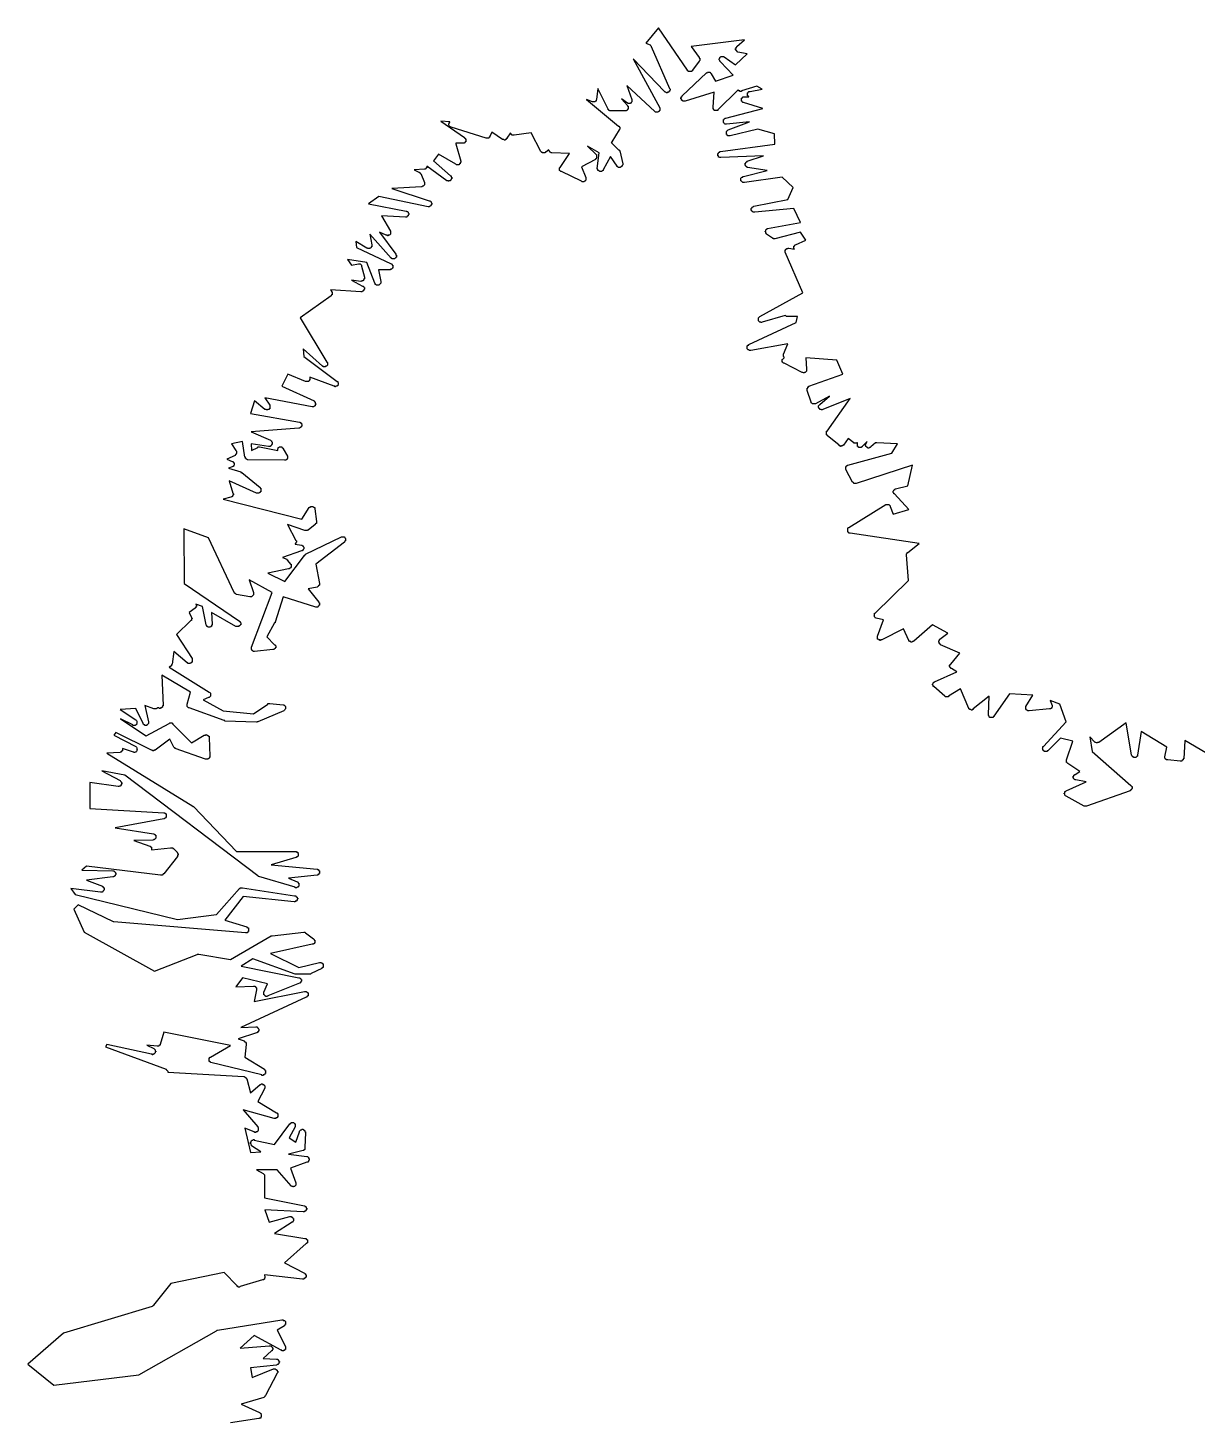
# Model space of a CAD drawing. Header units: metres. Extents: x 12 to 388, y 12 to 220.
# Drawn here: x 143.02 to 162.3, y 35.01 to 57.96 of the extents above; entities that cross this region are included whole.
import ezdxf

# ---------------------------------------------------------------- set-up
doc = ezdxf.new("R2010")
doc.units = ezdxf.units.M

msp = doc.modelspace()

# ---------------------------------------------------------------- linework, layer by layer
msp.add_lwpolyline([(162.54, 45.95), (162.1, 46.21), (162.08, 45.91), (162.07, 45.91), (162.07, 45.9), (162.07, 45.89), (162.06, 45.89), (162.06, 45.88), (162.05, 45.88), (162.05, 45.87), (162.04, 45.87), (162.03, 45.87), (162.02, 45.87), (161.82, 45.89), (161.81, 45.89), (161.8, 45.89), (161.79, 45.89), (161.79, 45.9), (161.78, 45.9), (161.78, 45.91), (161.77, 45.92), (161.77, 45.93), (161.77, 45.94), (161.8, 46.1), (161.38, 46.36), (161.32, 45.97), (161.32, 45.96), (161.32, 45.95), (161.31, 45.95), (161.31, 45.94), (161.3, 45.94), (161.29, 45.93), (161.28, 45.93), (161.27, 45.93), (161.26, 45.93), (161.25, 45.93), (161.25, 45.94), (161.24, 45.94), (161.23, 45.95), (161.23, 45.96), (161.22, 45.97), (161.13, 46.5), (160.68, 46.18), (160.67, 46.18), (160.66, 46.18), (160.66, 46.17), (160.65, 46.17), (160.64, 46.17), (160.63, 46.18), (160.62, 46.18), (160.61, 46.19), (160.53, 46.27), (160.57, 46.03), (161.21, 45.47), (161.22, 45.46), (161.22, 45.45), (161.23, 45.45), (161.23, 45.44), (161.23, 45.43), (161.23, 45.42), (161.22, 45.41), (161.22, 45.4), (161.21, 45.39), (161.2, 45.39), (161.2, 45.38), (160.48, 45.13), (160.47, 45.13), (160.46, 45.13), (160.45, 45.13), (160.44, 45.13), (160.14, 45.29), (160.13, 45.3), (160.12, 45.31), (160.12, 45.32), (160.12, 45.33), (160.11, 45.33), (160.11, 45.34), (160.12, 45.34), (160.12, 45.35), (160.12, 45.36), (160.12, 45.37), (160.13, 45.37), (160.14, 45.38), (160.47, 45.53), (160.3, 45.56), (160.29, 45.56), (160.28, 45.57), (160.27, 45.58), (160.27, 45.59), (160.26, 45.59), (160.26, 45.6), (160.26, 45.61), (160.26, 45.62), (160.27, 45.62), (160.27, 45.63), (160.27, 45.64), (160.28, 45.64), (160.28, 45.65), (160.29, 45.65), (160.37, 45.7), (160.17, 45.83), (160.16, 45.84), (160.16, 45.85), (160.15, 45.85), (160.15, 45.86), (160.15, 45.87), (160.15, 45.88), (160.15, 45.89), (160.25, 46.2), (160.05, 46.25), (159.84, 46.04), (159.83, 46.04), (159.83, 46.03), (159.82, 46.03), (159.81, 46.03), (159.8, 46.03), (159.79, 46.03), (159.78, 46.03), (159.78, 46.04), (159.77, 46.04), (159.77, 46.05), (159.76, 46.05), (159.76, 46.06), (159.76, 46.07), (159.75, 46.08), (159.76, 46.09), (159.76, 46.1), (159.76, 46.11), (159.77, 46.11), (160.14, 46.52), (160.04, 46.81), (159.88, 46.87), (159.91, 46.79), (159.91, 46.78), (159.91, 46.77), (159.91, 46.76), (159.9, 46.75), (159.9, 46.74), (159.89, 46.74), (159.89, 46.73), (159.88, 46.73), (159.87, 46.73), (159.53, 46.7), (159.52, 46.7), (159.51, 46.7), (159.5, 46.71), (159.49, 46.71), (159.49, 46.72), (159.48, 46.72), (159.48, 46.73), (159.48, 46.74), (159.48, 46.75), (159.48, 46.76), (159.48, 46.77), (159.59, 46.96), (159.21, 46.98), (158.95, 46.61), (158.95, 46.6), (158.94, 46.6), (158.94, 46.59), (158.93, 46.59), (158.92, 46.59), (158.91, 46.59), (158.9, 46.59), (158.89, 46.59), (158.88, 46.59), (158.88, 46.6), (158.87, 46.6), (158.87, 46.61), (158.86, 46.62), (158.86, 46.63), (158.86, 46.64), (158.87, 46.94), (158.61, 46.73), (158.61, 46.72), (158.6, 46.72), (158.59, 46.72), (158.59, 46.71), (158.58, 46.71), (158.57, 46.72), (158.56, 46.72), (158.55, 46.72), (158.55, 46.73), (158.54, 46.73), (158.54, 46.74), (158.4, 47.06), (158.2, 46.94), (158.2, 46.93), (158.19, 46.93), (158.18, 46.93), (158.17, 46.93), (158.16, 46.93), (158.15, 46.93), (158.14, 46.94), (157.96, 47.1), (157.95, 47.1), (157.95, 47.11), (157.95, 47.12), (157.94, 47.13), (157.94, 47.14), (157.95, 47.15), (157.95, 47.16), (157.96, 47.17), (157.97, 47.17), (157.97, 47.18), (158.34, 47.34), (158.25, 47.4), (158.24, 47.4), (158.24, 47.41), (158.23, 47.41), (158.23, 47.42), (158.22, 47.43), (158.22, 47.44), (158.22, 47.45), (158.23, 47.45), (158.23, 47.46), (158.23, 47.47), (158.24, 47.47), (158.39, 47.65), (158.07, 47.79), (158.07, 47.8), (158.06, 47.8), (158.06, 47.81), (158.05, 47.81), (158.05, 47.82), (158.05, 47.83), (158.04, 47.83), (158.04, 47.84), (158.04, 47.85), (158.05, 47.85), (158.05, 47.86), (158.05, 47.87), (158.06, 47.87), (158.06, 47.88), (158.19, 47.98), (157.94, 48.12), (157.63, 47.85), (157.62, 47.84), (157.61, 47.84), (157.6, 47.83), (157.59, 47.83), (157.58, 47.83), (157.58, 47.84), (157.57, 47.84), (157.56, 47.84), (157.56, 47.85), (157.55, 47.85), (157.55, 47.86), (157.46, 48.05), (157.1, 47.87), (157.09, 47.87), (157.08, 47.87), (157.08, 47.86), (157.07, 47.86), (157.07, 47.87), (157.06, 47.87), (157.05, 47.87), (157.04, 47.88), (157.03, 47.88), (157.03, 47.89), (157.03, 47.9), (157.03, 47.91), (157.03, 47.92), (157.03, 47.93), (157.13, 48.2), (157.01, 48.23), (157, 48.23), (156.99, 48.24), (156.98, 48.25), (156.98, 48.26), (156.98, 48.27), (156.97, 48.28), (156.98, 48.28), (156.98, 48.29), (156.98, 48.3), (156.98, 48.31), (156.99, 48.31), (157.54, 48.85), (157.51, 49.27), (157.51, 49.28), (157.51, 49.29), (157.52, 49.3), (157.52, 49.31), (157.53, 49.31), (157.72, 49.46), (156.58, 49.63), (156.57, 49.63), (156.56, 49.63), (156.56, 49.64), (156.55, 49.64), (156.55, 49.65), (156.54, 49.65), (156.54, 49.66), (156.54, 49.67), (156.54, 49.68), (156.54, 49.69), (156.54, 49.7), (156.54, 49.71), (156.55, 49.71), (156.55, 49.72), (156.56, 49.72), (157.17, 50.1), (157.18, 50.1), (157.19, 50.1), (157.2, 50.1), (157.21, 50.1), (157.22, 50.1), (157.23, 50.09), (157.24, 50.08), (157.24, 50.07), (157.29, 49.94), (157.55, 50.02), (157.31, 50.28), (157.3, 50.28), (157.3, 50.29), (157.29, 50.3), (157.29, 50.31), (157.29, 50.32), (157.3, 50.33), (157.3, 50.34), (157.31, 50.35), (157.32, 50.35), (157.32, 50.36), (157.33, 50.36), (157.53, 50.41), (157.61, 50.75), (156.68, 50.45), (156.67, 50.45), (156.66, 50.45), (156.65, 50.45), (156.64, 50.45), (156.64, 50.46), (156.63, 50.46), (156.63, 50.47), (156.62, 50.47), (156.51, 50.68), (156.51, 50.69), (156.51, 50.7), (156.51, 50.71), (156.51, 50.72), (156.51, 50.73), (156.52, 50.73), (156.52, 50.74), (156.53, 50.74), (156.53, 50.75), (156.54, 50.75), (157.27, 50.95), (157.36, 51.1), (157.02, 51.12), (157.01, 51.12), (157, 51.12), (156.92, 51.05), (156.91, 51.04), (156.9, 51.04), (156.89, 51.03), (156.88, 51.03), (156.87, 51.03), (156.87, 51.04), (156.86, 51.04), (156.85, 51.05), (156.84, 51.06), (156.84, 51.07), (156.83, 51.08), (156.83, 51.09), (156.84, 51.09), (156.84, 51.1), (156.86, 51.14), (156.78, 51.06), (156.78, 51.05), (156.77, 51.05), (156.77, 51.04), (156.76, 51.04), (156.75, 51.04), (156.74, 51.04), (156.73, 51.04), (156.72, 51.04), (156.72, 51.05), (156.71, 51.05), (156.71, 51.06), (156.7, 51.06), (156.7, 51.07), (156.7, 51.08), (156.7, 51.09), (156.7, 51.1), (156.7, 51.11), (156.7, 51.12), (156.69, 51.12), (156.69, 51.11), (156.68, 51.11), (156.67, 51.11), (156.66, 51.11), (156.65, 51.11), (156.64, 51.11), (156.64, 51.12), (156.55, 51.19), (156.47, 51.08), (156.46, 51.08), (156.46, 51.07), (156.45, 51.07), (156.44, 51.07), (156.43, 51.06), (156.42, 51.06), (156.42, 51.07), (156.41, 51.07), (156.4, 51.07), (156.4, 51.08), (156.2, 51.24), (156.2, 51.25), (156.19, 51.25), (156.19, 51.26), (156.19, 51.27), (156.19, 51.28), (156.19, 51.29), (156.19, 51.3), (156.19, 51.31), (156.2, 51.31), (156.58, 51.85), (156.13, 51.67), (156.12, 51.66), (156.11, 51.66), (156.1, 51.66), (156.1, 51.67), (156.09, 51.67), (156.08, 51.67), (156.08, 51.68), (156.07, 51.68), (156.07, 51.69), (156.06, 51.7), (156.06, 51.71), (156.06, 51.72), (156.06, 51.73), (156.07, 51.74), (156.08, 51.75), (156.24, 51.89), (156.01, 51.76), (156, 51.76), (155.99, 51.76), (155.98, 51.76), (155.97, 51.76), (155.96, 51.76), (155.95, 51.77), (155.94, 51.78), (155.94, 51.79), (155.87, 51.98), (155.87, 51.99), (155.87, 52), (155.87, 52.01), (155.87, 52.02), (155.88, 52.02), (155.88, 52.03), (155.88, 52.04), (155.89, 52.04), (155.9, 52.04), (155.9, 52.05), (156.46, 52.25), (156.36, 52.48), (155.85, 52.52), (155.86, 52.33), (155.86, 52.32), (155.86, 52.31), (155.86, 52.3), (155.85, 52.29), (155.84, 52.28), (155.83, 52.28), (155.82, 52.27), (155.81, 52.27), (155.8, 52.28), (155.79, 52.28), (155.49, 52.43), (155.48, 52.43), (155.47, 52.44), (155.47, 52.45), (155.46, 52.45), (155.46, 52.46), (155.46, 52.47), (155.46, 52.48), (155.46, 52.49), (155.47, 52.5), (155.48, 52.51), (155.49, 52.52), (155.49, 52.53), (155.48, 52.54), (155.48, 52.55), (155.48, 52.56), (155.48, 52.57), (155.48, 52.58), (155.55, 52.75), (154.94, 52.64), (154.93, 52.64), (154.92, 52.64), (154.91, 52.65), (154.9, 52.65), (154.89, 52.66), (154.89, 52.67), (154.88, 52.67), (154.88, 52.68), (154.88, 52.69), (154.88, 52.7), (154.88, 52.71), (154.89, 52.71), (154.89, 52.72), (154.89, 52.73), (154.9, 52.73), (154.91, 52.73), (154.91, 52.74), (155.69, 53.1), (155.71, 53.2), (155.56, 53.2), (155.55, 53.2), (155.54, 53.2), (155.53, 53.2), (155.52, 53.21), (155.51, 53.22), (155.13, 53.11), (155.12, 53.1), (155.11, 53.1), (155.11, 53.11), (155.1, 53.11), (155.09, 53.11), (155.08, 53.12), (155.07, 53.13), (155.07, 53.14), (155.07, 53.15), (155.07, 53.16), (155.07, 53.17), (155.07, 53.18), (155.08, 53.19), (155.09, 53.2), (155.8, 53.59), (155.51, 54.26), (155.51, 54.27), (155.51, 54.28), (155.51, 54.29), (155.51, 54.3), (155.52, 54.3), (155.52, 54.31), (155.53, 54.31), (155.53, 54.32), (155.54, 54.32), (155.55, 54.32), (155.55, 54.33), (155.56, 54.33), (155.57, 54.33), (155.66, 54.31), (155.65, 54.32), (155.65, 54.33), (155.65, 54.34), (155.65, 54.35), (155.65, 54.36), (155.66, 54.36), (155.66, 54.37), (155.67, 54.38), (155.68, 54.38), (155.85, 54.46), (155.76, 54.59), (155.34, 54.48), (155.33, 54.48), (155.32, 54.48), (155.31, 54.48), (155.31, 54.49), (155.3, 54.49), (155.2, 54.56), (155.2, 54.57), (155.19, 54.57), (155.19, 54.58), (155.19, 54.59), (155.18, 54.6), (155.18, 54.61), (155.19, 54.61), (155.19, 54.62), (155.19, 54.63), (155.2, 54.64), (155.21, 54.64), (155.21, 54.65), (155.22, 54.65), (155.76, 54.75), (155.65, 54.98), (155.01, 54.92), (155, 54.92), (154.99, 54.92), (154.98, 54.92), (154.97, 54.93), (154.96, 54.94), (154.96, 54.95), (154.95, 54.95), (154.95, 54.96), (154.95, 54.97), (154.95, 54.98), (154.96, 54.99), (154.96, 55), (154.97, 55), (154.97, 55.01), (154.98, 55.01), (154.99, 55.02), (155.55, 55.13), (155.64, 55.33), (155.46, 55.5), (154.84, 55.41), (154.83, 55.41), (154.82, 55.41), (154.81, 55.41), (154.8, 55.42), (154.79, 55.43), (154.78, 55.44), (154.78, 55.45), (154.78, 55.46), (154.78, 55.47), (154.78, 55.48), (154.79, 55.49), (154.8, 55.5), (154.81, 55.5), (154.81, 55.51), (154.82, 55.51), (155.21, 55.61), (154.89, 55.66), (154.88, 55.66), (154.88, 55.67), (154.87, 55.67), (154.86, 55.68), (154.86, 55.69), (154.85, 55.69), (154.85, 55.7), (154.85, 55.71), (154.85, 55.72), (154.85, 55.73), (154.86, 55.73), (154.86, 55.74), (154.87, 55.75), (154.88, 55.75), (154.88, 55.76), (155.15, 55.85), (154.45, 55.82), (154.44, 55.82), (154.43, 55.82), (154.42, 55.83), (154.41, 55.83), (154.41, 55.84), (154.41, 55.85), (154.4, 55.85), (154.4, 55.86), (154.4, 55.87), (154.4, 55.88), (154.4, 55.89), (154.41, 55.89), (154.41, 55.9), (154.42, 55.91), (154.43, 55.91), (154.43, 55.92), (154.44, 55.92), (155.34, 56.04), (155.33, 56.21), (155.06, 56.29), (154.6, 56.18), (154.59, 56.18), (154.58, 56.18), (154.57, 56.18), (154.56, 56.18), (154.56, 56.19), (154.55, 56.19), (154.55, 56.2), (154.54, 56.2), (154.54, 56.21), (154.54, 56.22), (154.54, 56.23), (154.54, 56.24), (154.54, 56.25), (154.55, 56.26), (154.55, 56.27), (154.56, 56.27), (154.57, 56.28), (154.92, 56.41), (154.54, 56.37), (154.53, 56.37), (154.52, 56.37), (154.51, 56.38), (154.5, 56.39), (154.49, 56.4), (154.49, 56.41), (154.49, 56.42), (154.49, 56.43), (154.49, 56.44), (154.49, 56.45), (154.5, 56.45), (154.5, 56.46), (154.51, 56.46), (154.52, 56.47), (154.53, 56.47), (155.14, 56.63), (154.82, 56.73), (154.81, 56.73), (154.8, 56.74), (154.8, 56.75), (154.79, 56.75), (154.79, 56.76), (154.79, 56.77), (154.79, 56.78), (154.79, 56.79), (154.79, 56.8), (154.8, 56.8), (154.8, 56.81), (154.81, 56.81), (154.81, 56.82), (154.82, 56.82), (154.83, 56.82), (154.84, 56.82), (154.91, 56.82), (154.91, 56.83), (154.9, 56.83), (154.9, 56.84), (154.89, 56.84), (154.89, 56.85), (154.89, 56.86), (154.89, 56.87), (154.89, 56.88), (154.89, 56.89), (154.9, 56.89), (154.9, 56.9), (154.91, 56.91), (154.92, 56.91), (154.93, 56.91), (155.13, 56.95), (155.04, 57), (154.79, 56.92), (154.79, 56.91), (154.78, 56.91), (154.77, 56.91), (154.76, 56.91), (154.76, 56.92), (154.75, 56.92), (154.74, 56.92), (154.74, 56.93), (154.73, 56.93), (154.4, 56.61), (154.4, 56.6), (154.39, 56.6), (154.38, 56.6), (154.37, 56.6), (154.36, 56.6), (154.35, 56.6), (154.34, 56.6), (154.34, 56.61), (154.33, 56.61), (154.33, 56.62), (154.32, 56.62), (154.32, 56.63), (154.32, 56.64), (154.32, 56.65), (154.34, 56.9), (153.86, 56.75), (153.85, 56.75), (153.84, 56.75), (153.83, 56.75), (153.82, 56.75), (153.82, 56.76), (153.81, 56.76), (153.8, 56.77), (153.8, 56.78), (153.8, 56.79), (153.79, 56.79), (153.79, 56.8), (153.79, 56.81), (153.8, 56.81), (153.8, 56.82), (153.8, 56.83), (153.81, 56.83), (153.81, 56.84), (154.21, 57.22), (154.22, 57.22), (154.23, 57.23), (154.24, 57.23), (154.25, 57.23), (154.26, 57.23), (154.27, 57.23), (154.27, 57.22), (154.28, 57.22), (154.29, 57.21), (154.29, 57.2), (154.36, 57.08), (154.65, 57.18), (154.44, 57.4), (154.43, 57.41), (154.43, 57.42), (154.42, 57.43), (154.42, 57.44), (154.42, 57.45), (154.43, 57.46), (154.43, 57.47), (154.44, 57.48), (154.45, 57.48), (154.45, 57.49), (154.46, 57.49), (154.47, 57.49), (154.48, 57.49), (154.49, 57.49), (154.5, 57.48), (154.69, 57.35), (154.88, 57.53), (154.73, 57.56), (154.72, 57.56), (154.72, 57.57), (154.71, 57.57), (154.71, 57.58), (154.7, 57.58), (154.7, 57.59), (154.7, 57.6), (154.69, 57.6), (154.69, 57.61), (154.69, 57.62), (154.7, 57.62), (154.7, 57.63), (154.7, 57.64), (154.71, 57.64), (154.71, 57.65), (154.84, 57.76), (153.96, 57.65), (154.09, 57.47), (154.09, 57.46), (154.1, 57.46), (154.1, 57.45), (154.1, 57.44), (154.1, 57.43), (154.1, 57.42), (154.09, 57.41), (153.98, 57.26), (153.98, 57.25), (153.97, 57.25), (153.97, 57.24), (153.96, 57.24), (153.95, 57.24), (153.94, 57.24), (153.93, 57.24), (153.92, 57.24), (153.91, 57.24), (153.91, 57.25), (153.9, 57.25), (153.9, 57.26), (153.42, 57.96), (153.21, 57.71), (153.28, 57.68), (153.29, 57.67), (153.3, 57.66), (153.3, 57.65), (153.6, 56.96), (153.61, 56.95), (153.61, 56.94), (153.61, 56.93), (153.6, 56.92), (153.6, 56.91), (153.59, 56.91), (153.59, 56.9), (153.58, 56.9), (153.57, 56.9), (153.57, 56.89), (153.56, 56.89), (153.55, 56.89), (153.54, 56.9), (153.53, 56.9), (153.52, 56.91), (153, 57.45), (153.44, 56.64), (153.44, 56.63), (153.44, 56.62), (153.44, 56.61), (153.44, 56.6), (153.43, 56.59), (153.43, 56.58), (153.42, 56.58), (153.41, 56.57), (153.4, 56.57), (153.39, 56.57), (153.38, 56.57), (153.37, 56.57), (153.36, 56.58), (152.9, 57.01), (152.98, 56.78), (152.98, 56.77), (152.98, 56.76), (152.98, 56.75), (152.98, 56.74), (152.97, 56.73), (152.97, 56.72), (152.96, 56.72), (152.95, 56.71), (152.94, 56.71), (152.93, 56.71), (152.92, 56.71), (152.91, 56.72), (152.81, 56.79), (152.91, 56.68), (152.91, 56.67), (152.92, 56.67), (152.92, 56.66), (152.92, 56.65), (152.92, 56.64), (152.92, 56.63), (152.92, 56.62), (152.91, 56.62), (152.91, 56.61), (152.9, 56.6), (152.89, 56.6), (152.89, 56.59), (152.88, 56.59), (152.87, 56.59), (152.63, 56.59), (152.62, 56.59), (152.61, 56.6), (152.6, 56.6), (152.6, 56.61), (152.59, 56.61), (152.59, 56.62), (152.42, 56.96), (152.4, 56.78), (152.39, 56.77), (152.39, 56.76), (152.39, 56.75), (152.38, 56.75), (152.37, 56.74), (152.36, 56.74), (152.35, 56.74), (152.34, 56.74), (152.33, 56.74), (152.23, 56.78), (152.76, 56.34), (152.77, 56.34), (152.77, 56.33), (152.78, 56.32), (152.78, 56.31), (152.78, 56.3), (152.78, 56.29), (152.77, 56.28), (152.65, 56.08), (152.65, 56.07), (152.64, 56.07), (152.76, 55.95), (152.77, 55.95), (152.77, 55.94), (152.78, 55.94), (152.78, 55.93), (152.83, 55.72), (152.83, 55.71), (152.83, 55.7), (152.82, 55.69), (152.82, 55.68), (152.81, 55.68), (152.81, 55.67), (152.8, 55.67), (152.79, 55.66), (152.78, 55.66), (152.77, 55.66), (152.76, 55.66), (152.75, 55.67), (152.74, 55.67), (152.74, 55.68), (152.63, 55.84), (152.51, 55.62), (152.51, 55.61), (152.5, 55.61), (152.5, 55.6), (152.49, 55.6), (152.48, 55.59), (152.47, 55.59), (152.46, 55.59), (152.45, 55.59), (152.44, 55.6), (152.43, 55.6), (152.43, 55.61), (152.42, 55.61), (152.42, 55.62), (152.42, 55.63), (152.41, 55.63), (152.41, 55.64), (152.44, 55.9), (152.25, 56.01), (152.39, 55.87), (152.4, 55.87), (152.4, 55.86), (152.4, 55.85), (152.4, 55.84), (152.4, 55.83), (152.4, 55.82), (152.4, 55.81), (152.39, 55.81), (152.39, 55.8), (152.38, 55.8), (152.38, 55.79), (152.15, 55.67), (152.22, 55.49), (152.22, 55.48), (152.22, 55.47), (152.22, 55.46), (152.22, 55.45), (152.21, 55.44), (152.21, 55.43), (152.2, 55.43), (152.19, 55.42), (152.18, 55.42), (152.17, 55.42), (152.16, 55.42), (152.15, 55.43), (151.82, 55.59), (151.81, 55.59), (151.8, 55.6), (151.79, 55.61), (151.79, 55.62), (151.79, 55.63), (151.79, 55.64), (151.79, 55.65), (151.8, 55.66), (151.95, 55.89), (151.66, 55.9), (151.65, 55.9), (151.64, 55.91), (151.63, 55.91), (151.63, 55.92), (151.62, 55.92), (151.62, 55.93), (151.61, 55.94), (151.61, 55.95), (151.56, 55.91), (151.55, 55.91), (151.55, 55.9), (151.54, 55.9), (151.53, 55.9), (151.52, 55.9), (151.51, 55.9), (151.5, 55.9), (151.5, 55.91), (151.49, 55.91), (151.48, 55.92), (151.32, 56.23), (151.04, 56.19), (151.03, 56.19), (151.02, 56.19), (151.01, 56.19), (151, 56.19), (151, 56.2), (150.99, 56.2), (150.99, 56.21), (150.98, 56.21), (150.98, 56.22), (150.98, 56.23), (150.92, 56.14), (150.92, 56.13), (150.91, 56.13), (150.91, 56.12), (150.9, 56.12), (150.89, 56.12), (150.89, 56.11), (150.88, 56.11), (150.87, 56.12), (150.86, 56.12), (150.85, 56.12), (150.67, 56.24), (150.64, 56.17), (150.64, 56.16), (150.63, 56.16), (150.63, 56.15), (150.62, 56.15), (150.62, 56.14), (150.61, 56.14), (150.6, 56.14), (150.59, 56.14), (150.58, 56.14), (150, 56.32), (149.99, 56.32), (149.99, 56.33), (149.98, 56.33), (149.97, 56.34), (149.97, 56.35), (149.96, 56.36), (149.96, 56.37), (149.96, 56.38), (149.97, 56.38), (149.97, 56.39), (149.97, 56.4), (149.98, 56.4), (149.98, 56.41), (149.83, 56.42), (150.22, 56.15), (150.22, 56.14), (150.23, 56.14), (150.23, 56.13), (150.24, 56.13), (150.24, 56.12), (150.24, 56.11), (150.24, 56.1), (150.24, 56.09), (150.24, 56.08), (150.23, 56.08), (150.23, 56.07), (150.22, 56.07), (150.22, 56.06), (150.21, 56.06), (150.2, 56.06), (150.19, 56.06), (150.08, 56.06), (150.08, 56.05), (150.16, 55.76), (150.16, 55.75), (150.16, 55.74), (150.15, 55.74), (150.15, 55.73), (150.15, 55.72), (150.14, 55.72), (150.14, 55.71), (150.13, 55.71), (150.13, 55.7), (150.12, 55.7), (150.11, 55.7), (150.1, 55.7), (150.09, 55.7), (150.08, 55.71), (149.79, 55.88), (149.71, 55.77), (149.99, 55.52), (150, 55.52), (150, 55.51), (150, 55.5), (150.01, 55.5), (150.01, 55.49), (150.01, 55.48), (150.01, 55.47), (150, 55.47), (150, 55.46), (149.99, 55.45), (149.99, 55.44), (149.98, 55.44), (149.97, 55.44), (149.96, 55.44), (149.96, 55.43), (149.95, 55.43), (149.95, 55.44), (149.94, 55.44), (149.93, 55.44), (149.6, 55.68), (149.6, 55.67), (149.6, 55.66), (149.6, 55.65), (149.59, 55.65), (149.59, 55.64), (149.58, 55.64), (149.58, 55.63), (149.57, 55.63), (149.56, 55.63), (149.39, 55.62), (149.47, 55.58), (149.48, 55.58), (149.48, 55.57), (149.49, 55.57), (149.49, 55.56), (149.5, 55.56), (149.56, 55.41), (149.56, 55.4), (149.56, 55.39), (149.56, 55.38), (149.56, 55.37), (149.55, 55.36), (149.54, 55.35), (149.53, 55.35), (149.52, 55.34), (149.51, 55.34), (149.02, 55.31), (149.64, 55.11), (149.65, 55.11), (149.66, 55.1), (149.67, 55.09), (149.67, 55.08), (149.68, 55.07), (149.68, 55.06), (149.68, 55.05), (149.67, 55.05), (149.67, 55.04), (149.67, 55.03), (149.66, 55.03), (149.66, 55.02), (149.65, 55.02), (149.64, 55.01), (149.63, 55.01), (149.62, 55.01), (148.81, 55.18), (148.64, 55.06), (149.26, 54.94), (149.27, 54.94), (149.27, 54.93), (149.28, 54.93), (149.29, 54.92), (149.29, 54.91), (149.3, 54.9), (149.3, 54.89), (149.3, 54.88), (149.29, 54.87), (149.29, 54.86), (149.28, 54.86), (149.28, 54.85), (149.27, 54.85), (149.27, 54.84), (149.26, 54.84), (149.25, 54.84), (148.85, 54.86), (149, 54.61), (149, 54.6), (149, 54.59), (149, 54.58), (149, 54.57), (149, 54.56), (148.99, 54.55), (148.98, 54.54), (148.97, 54.54), (148.96, 54.54), (148.96, 54.53), (148.95, 54.53), (148.95, 54.54), (148.94, 54.54), (148.93, 54.54), (148.82, 54.59), (149.09, 54.23), (149.09, 54.22), (149.09, 54.21), (149.1, 54.21), (149.1, 54.2), (149.1, 54.19), (149.1, 54.18), (149.09, 54.18), (149.09, 54.17), (149.08, 54.16), (149.07, 54.15), (149.06, 54.15), (149.05, 54.15), (149.04, 54.15), (149.03, 54.15), (149.02, 54.15), (149.02, 54.16), (149.01, 54.16), (148.66, 54.56), (148.69, 54.38), (148.69, 54.37), (148.69, 54.36), (148.69, 54.35), (148.68, 54.35), (148.68, 54.34), (148.67, 54.33), (148.66, 54.33), (148.66, 54.32), (148.65, 54.32), (148.64, 54.32), (148.63, 54.32), (148.62, 54.32), (148.62, 54.33), (148.61, 54.33), (148.43, 54.44), (148.44, 54.34), (149.01, 54.07), (149.02, 54.07), (149.02, 54.06), (149.03, 54.06), (149.03, 54.05), (149.04, 54.05), (149.04, 54.04), (149.04, 54.03), (149.04, 54.02), (149.04, 54.01), (149.04, 54), (149.03, 54), (149.03, 53.99), (149.02, 53.98), (149.01, 53.98), (149, 53.98), (149, 53.97), (148.99, 53.97), (148.8, 53.97), (148.84, 53.78), (148.84, 53.77), (148.84, 53.76), (148.84, 53.75), (148.83, 53.74), (148.82, 53.73), (148.81, 53.72), (148.8, 53.72), (148.79, 53.72), (148.78, 53.72), (148.77, 53.72), (148.76, 53.73), (148.75, 53.73), (148.75, 53.74), (148.75, 53.75), (148.74, 53.75), (148.61, 54.09), (148.29, 54.14), (148.36, 54.05), (148.47, 54.07), (148.48, 54.07), (148.49, 54.07), (148.5, 54.07), (148.51, 54.06), (148.52, 54.05), (148.52, 54.04), (148.52, 54.03), (148.57, 53.85), (148.57, 53.84), (148.57, 53.83), (148.57, 53.82), (148.56, 53.82), (148.56, 53.81), (148.56, 53.8), (148.55, 53.8), (148.55, 53.79), (148.54, 53.79), (148.53, 53.79), (148.52, 53.78), (148.51, 53.78), (148.36, 53.8), (148.54, 53.7), (148.55, 53.7), (148.56, 53.69), (148.56, 53.68), (148.57, 53.68), (148.57, 53.67), (148.57, 53.66), (148.57, 53.65), (148.56, 53.64), (148.56, 53.63), (148.55, 53.63), (148.55, 53.62), (148.54, 53.62), (148.53, 53.61), (148.52, 53.61), (148.51, 53.61), (148.01, 53.64), (148.03, 53.62), (148.03, 53.61), (148.04, 53.61), (148.04, 53.6), (148.04, 53.59), (148.04, 53.58), (148.04, 53.57), (148.04, 53.56), (148.03, 53.56), (148.03, 53.55), (148.02, 53.55), (148.02, 53.54), (147.51, 53.18), (147.95, 52.45), (147.96, 52.44), (147.96, 52.43), (147.96, 52.42), (147.96, 52.41), (147.96, 52.4), (147.95, 52.39), (147.94, 52.38), (147.93, 52.38), (147.93, 52.37), (147.92, 52.37), (147.91, 52.37), (147.9, 52.37), (147.89, 52.37), (147.89, 52.38), (147.88, 52.38), (147.56, 52.67), (147.57, 52.54), (148.12, 52.13), (148.13, 52.13), (148.13, 52.12), (148.14, 52.11), (148.14, 52.1), (148.14, 52.09), (148.14, 52.08), (148.13, 52.07), (148.13, 52.06), (148.12, 52.06), (148.12, 52.05), (148.11, 52.05), (148.1, 52.05), (148.09, 52.04), (148.08, 52.04), (148.08, 52.05), (148.07, 52.05), (147.67, 52.2), (147.67, 52.19), (147.67, 52.18), (147.67, 52.17), (147.67, 52.16), (147.67, 52.15), (147.66, 52.15), (147.66, 52.14), (147.65, 52.13), (147.64, 52.13), (147.63, 52.13), (147.62, 52.13), (147.61, 52.13), (147.6, 52.13), (147.31, 52.25), (147.21, 52.05), (147.74, 51.81), (147.74, 51.8), (147.75, 51.8), (147.75, 51.79), (147.76, 51.79), (147.76, 51.78), (147.76, 51.77), (147.77, 51.76), (147.77, 51.75), (147.76, 51.75), (147.76, 51.74), (147.76, 51.73), (147.75, 51.73), (147.75, 51.72), (147.74, 51.72), (147.73, 51.71), (147.72, 51.71), (147.71, 51.71), (146.93, 51.86), (147.01, 51.74), (147.01, 51.73), (147.01, 51.72), (147.01, 51.71), (147.01, 51.7), (147.01, 51.69), (147.01, 51.68), (147, 51.68), (147, 51.67), (146.99, 51.67), (146.98, 51.67), (146.98, 51.66), (146.97, 51.66), (146.96, 51.66), (146.95, 51.66), (146.95, 51.67), (146.94, 51.67), (146.93, 51.67), (146.76, 51.81), (146.69, 51.6), (147.5, 51.46), (147.51, 51.46), (147.51, 51.45), (147.52, 51.45), (147.53, 51.44), (147.53, 51.43), (147.54, 51.42), (147.54, 51.41), (147.54, 51.4), (147.53, 51.4), (147.53, 51.39), (147.53, 51.38), (147.52, 51.38), (147.52, 51.37), (147.51, 51.37), (147.5, 51.36), (147.49, 51.36), (146.7, 51.3), (147.02, 51.16), (147.03, 51.15), (147.04, 51.15), (147.04, 51.14), (147.05, 51.13), (147.05, 51.12), (147.05, 51.11), (147.05, 51.1), (147.05, 51.09), (147.04, 51.09), (147.04, 51.08), (147.03, 51.07), (147.02, 51.07), (147.02, 51.06), (147.01, 51.06), (147, 51.06), (146.99, 51.06), (146.7, 51.1), (146.71, 50.99), (146.81, 51.04), (146.81, 51.05), (146.82, 51.05), (146.83, 51.05), (146.84, 51.05), (147.14, 50.99), (147.14, 51.01), (147.14, 51.02), (147.15, 51.03), (147.15, 51.04), (147.16, 51.04), (147.17, 51.05), (147.18, 51.05), (147.19, 51.05), (147.2, 51.05), (147.21, 51.05), (147.21, 51.04), (147.22, 51.04), (147.22, 51.03), (147.23, 51.03), (147.23, 51.02), (147.3, 50.9), (147.3, 50.89), (147.3, 50.88), (147.3, 50.87), (147.3, 50.86), (147.29, 50.85), (147.29, 50.84), (147.28, 50.84), (147.27, 50.83), (147.26, 50.83), (147.25, 50.83), (146.65, 50.84), (146.64, 50.84), (146.63, 50.85), (146.62, 50.85), (146.62, 50.86), (146.61, 50.86), (146.61, 50.87), (146.61, 50.88), (146.6, 50.88), (146.56, 51.14), (146.38, 51.1), (146.45, 50.99), (146.46, 50.98), (146.46, 50.97), (146.46, 50.96), (146.46, 50.95), (146.46, 50.94), (146.45, 50.93), (146.45, 50.92), (146.44, 50.92), (146.44, 50.91), (146.3, 50.85), (146.39, 50.81), (146.4, 50.81), (146.41, 50.8), (146.41, 50.79), (146.42, 50.79), (146.42, 50.78), (146.42, 50.77), (146.42, 50.76), (146.42, 50.75), (146.41, 50.74), (146.41, 50.73), (146.4, 50.73), (146.39, 50.72), (146.33, 50.7), (146.53, 50.64), (146.53, 50.63), (146.54, 50.63), (146.55, 50.63), (146.85, 50.38), (146.85, 50.37), (146.86, 50.37), (146.86, 50.36), (146.86, 50.35), (146.86, 50.34), (146.86, 50.33), (146.86, 50.32), (146.86, 50.31), (146.85, 50.31), (146.85, 50.3), (146.84, 50.3), (146.83, 50.29), (146.82, 50.29), (146.81, 50.29), (146.8, 50.29), (146.79, 50.29), (146.34, 50.49), (146.4, 50.29), (146.41, 50.28), (146.41, 50.27), (146.41, 50.26), (146.4, 50.26), (146.4, 50.25), (146.4, 50.24), (146.39, 50.24), (146.39, 50.23), (146.38, 50.23), (146.37, 50.22), (146.24, 50.19), (147.54, 49.86), (147.66, 50.05), (147.67, 50.06), (147.68, 50.06), (147.68, 50.07), (147.69, 50.07), (147.7, 50.07), (147.71, 50.07), (147.72, 50.07), (147.73, 50.06), (147.74, 50.06), (147.74, 50.05), (147.75, 50.05), (147.75, 50.04), (147.75, 50.03), (147.78, 49.82), (147.78, 49.81), (147.78, 49.8), (147.78, 49.79), (147.77, 49.79), (147.77, 49.78), (147.76, 49.78), (147.76, 49.77), (147.64, 49.68), (147.63, 49.68), (147.63, 49.67), (147.62, 49.67), (147.61, 49.67), (147.6, 49.67), (147.59, 49.67), (147.3, 49.77), (147.44, 49.51), (147.45, 49.5), (147.45, 49.49), (147.45, 49.48), (147.44, 49.47), (147.44, 49.46), (147.43, 49.46), (147.43, 49.45), (147.53, 49.43), (147.54, 49.43), (147.55, 49.42), (147.56, 49.42), (147.56, 49.41), (147.57, 49.4), (147.57, 49.39), (147.57, 49.38), (147.57, 49.37), (147.56, 49.36), (147.56, 49.35), (147.55, 49.35), (147.55, 49.34), (147.54, 49.34), (147.53, 49.34), (147.22, 49.23), (147.29, 49.2), (147.29, 49.19), (147.3, 49.19), (147.3, 49.18), (147.35, 49.12), (147.36, 49.12), (147.36, 49.11), (147.36, 49.1), (147.36, 49.09), (147.36, 49.08), (147.36, 49.07), (147.36, 49.06), (147.35, 49.06), (147.35, 49.05), (147.34, 49.05), (147.33, 49.04), (147.32, 49.04), (146.98, 48.97), (147.26, 48.83), (147.58, 49.26), (147.59, 49.26), (147.59, 49.27), (147.6, 49.27), (147.6, 49.28), (148.19, 49.57), (148.2, 49.57), (148.21, 49.57), (148.22, 49.57), (148.23, 49.57), (148.24, 49.57), (148.24, 49.56), (148.25, 49.56), (148.25, 49.55), (148.26, 49.54), (148.26, 49.53), (148.26, 49.52), (148.26, 49.51), (148.26, 49.5), (148.25, 49.5), (148.25, 49.49), (148.24, 49.49), (148.24, 49.48), (147.77, 49.12), (147.83, 48.8), (147.83, 48.79), (147.83, 48.78), (147.83, 48.77), (147.82, 48.77), (147.82, 48.76), (147.81, 48.76), (147.81, 48.75), (147.8, 48.75), (147.79, 48.74), (147.64, 48.71), (147.82, 48.49), (147.82, 48.48), (147.83, 48.48), (147.83, 48.47), (147.83, 48.46), (147.83, 48.45), (147.83, 48.44), (147.82, 48.44), (147.82, 48.43), (147.81, 48.42), (147.8, 48.42), (147.8, 48.41), (147.79, 48.41), (147.78, 48.41), (147.77, 48.41), (147.23, 48.58), (147.1, 48.16), (147.1, 48.15), (147.09, 48.15), (146.96, 47.92), (147.09, 47.79), (147.1, 47.79), (147.1, 47.78), (147.11, 47.77), (147.11, 47.76), (147.11, 47.75), (147.11, 47.74), (147.1, 47.74), (147.1, 47.73), (147.09, 47.72), (147.08, 47.71), (147.07, 47.71), (147.06, 47.71), (146.76, 47.68), (146.75, 47.68), (146.74, 47.68), (146.73, 47.69), (146.72, 47.69), (146.72, 47.7), (146.71, 47.71), (146.71, 47.72), (146.71, 47.73), (146.71, 47.74), (146.71, 47.75), (147.05, 48.65), (146.67, 48.86), (146.74, 48.65), (146.74, 48.64), (146.74, 48.63), (146.74, 48.62), (146.74, 48.61), (146.73, 48.6), (146.72, 48.59), (146.71, 48.58), (146.7, 48.58), (146.69, 48.58), (146.68, 48.58), (146.46, 48.62), (146.45, 48.63), (146.44, 48.63), (146.44, 48.64), (146.43, 48.64), (146.43, 48.65), (146.42, 48.65), (146, 49.55), (145.59, 49.7), (145.6, 48.8), (146.51, 48.18), (146.51, 48.17), (146.52, 48.17), (146.52, 48.16), (146.53, 48.15), (146.53, 48.14), (146.53, 48.13), (146.53, 48.12), (146.52, 48.12), (146.52, 48.11), (146.51, 48.1), (146.5, 48.1), (146.5, 48.09), (146.49, 48.09), (146.48, 48.09), (146.47, 48.09), (146.46, 48.09), (146.45, 48.09), (146.05, 48.32), (146.06, 48.13), (146.06, 48.12), (146.06, 48.11), (146.05, 48.11), (146.05, 48.1), (146.05, 48.09), (146.04, 48.09), (146.03, 48.08), (146.02, 48.08), (146.01, 48.08), (146, 48.08), (145.99, 48.08), (145.98, 48.09), (145.97, 48.09), (145.97, 48.1), (145.96, 48.11), (145.96, 48.12), (145.9, 48.42), (145.79, 48.46), (145.79, 48.45), (145.8, 48.45), (145.8, 48.44), (145.8, 48.43), (145.8, 48.42), (145.79, 48.42), (145.79, 48.41), (145.79, 48.4), (145.78, 48.4), (145.78, 48.39), (145.68, 48.32), (145.72, 48.24), (145.72, 48.23), (145.73, 48.23), (145.73, 48.22), (145.72, 48.21), (145.72, 48.2), (145.72, 48.19), (145.71, 48.19), (145.47, 47.96), (145.73, 47.56), (145.73, 47.55), (145.73, 47.54), (145.73, 47.53), (145.73, 47.52), (145.73, 47.51), (145.73, 47.5), (145.72, 47.5), (145.72, 47.49), (145.71, 47.49), (145.7, 47.48), (145.69, 47.48), (145.68, 47.48), (145.67, 47.48), (145.66, 47.48), (145.66, 47.49), (145.65, 47.49), (145.43, 47.68), (145.4, 47.47), (145.39, 47.46), (145.39, 47.45), (145.39, 47.44), (145.38, 47.44), (145.38, 47.43), (145.37, 47.43), (145.36, 47.43), (145.35, 47.42), (146.01, 47.01), (146.02, 47), (146.03, 46.99), (146.03, 46.98), (146.03, 46.97), (146.03, 46.96), (146.03, 46.95), (146.03, 46.94), (146.02, 46.93), (146.01, 46.92), (146, 46.92), (145.91, 46.88), (146.24, 46.7), (146.74, 46.65), (146.98, 46.81), (146.98, 46.82), (146.99, 46.82), (147, 46.82), (147.01, 46.82), (147.23, 46.8), (147.24, 46.8), (147.25, 46.79), (147.26, 46.79), (147.26, 46.78), (147.27, 46.77), (147.27, 46.76), (147.27, 46.75), (147.27, 46.74), (147.27, 46.73), (147.26, 46.72), (147.25, 46.71), (147.24, 46.7), (146.81, 46.52), (146.8, 46.52), (146.8, 46.51), (146.79, 46.51), (146.27, 46.53), (146.27, 46.54), (146.26, 46.54), (145.68, 46.75), (145.67, 46.75), (145.66, 46.76), (145.65, 46.77), (145.65, 46.78), (145.65, 46.79), (145.65, 46.8), (145.65, 46.81), (145.7, 47.01), (145.23, 47.29), (145.25, 46.79), (145.25, 46.78), (145.24, 46.78), (145.24, 46.77), (145.24, 46.76), (145.23, 46.76), (145.23, 46.75), (145.22, 46.75), (145.21, 46.75), (145.21, 46.74), (145.2, 46.74), (145.19, 46.74), (145.18, 46.75), (145.17, 46.75), (145.16, 46.75), (145.15, 46.74), (145.14, 46.74), (145.14, 46.73), (145.13, 46.73), (145.12, 46.73), (145.11, 46.73), (145.1, 46.73), (144.95, 46.79), (145.01, 46.52), (145.01, 46.51), (145.01, 46.5), (145.01, 46.49), (145, 46.48), (144.99, 46.47), (144.98, 46.47), (144.98, 46.46), (144.97, 46.46), (144.96, 46.46), (144.95, 46.46), (144.95, 46.47), (144.94, 46.47), (144.93, 46.48), (144.92, 46.48), (144.92, 46.49), (144.8, 46.74), (144.54, 46.72), (144.8, 46.55), (144.81, 46.54), (144.82, 46.53), (144.82, 46.52), (144.82, 46.51), (144.82, 46.5), (144.82, 46.49), (144.81, 46.48), (144.81, 46.47), (144.8, 46.47), (144.79, 46.46), (144.78, 46.46), (144.77, 46.46), (144.76, 46.46), (144.75, 46.46), (144.75, 46.47), (144.55, 46.57), (144.97, 46.29), (145.35, 46.49), (145.36, 46.5), (145.37, 46.5), (145.38, 46.5), (145.39, 46.5), (145.4, 46.5), (145.4, 46.49), (145.41, 46.49), (145.41, 46.48), (145.72, 46.17), (145.93, 46.3), (145.94, 46.3), (145.95, 46.3), (145.96, 46.31), (145.97, 46.3), (145.98, 46.3), (145.99, 46.3), (145.99, 46.29), (146, 46.29), (146, 46.28), (146.01, 46.28), (146.01, 46.27), (146.01, 46.26), (146.02, 45.95), (146.02, 45.94), (146.02, 45.93), (146.01, 45.93), (146.01, 45.92), (146, 45.91), (145.99, 45.91), (145.99, 45.9), (145.98, 45.9), (145.97, 45.9), (145.96, 45.9), (145.95, 45.9), (145.45, 46.08), (145.45, 46.09), (145.44, 46.09), (145.43, 46.1), (145.42, 46.11), (145.36, 46.23), (145.12, 46.05), (145.11, 46.05), (145.1, 46.05), (145.1, 46.04), (145.09, 46.04), (145.08, 46.04), (145.07, 46.05), (145.06, 46.05), (144.47, 46.34), (144.44, 46.3), (144.8, 46.11), (144.81, 46.1), (144.82, 46.09), (144.82, 46.08), (144.82, 46.07), (144.83, 46.07), (144.82, 46.06), (144.82, 46.05), (144.82, 46.04), (144.81, 46.03), (144.8, 46.02), (144.79, 46.02), (144.78, 46.01), (144.77, 46.01), (144.77, 46.02), (144.76, 46.02), (144.58, 46.08), (144.58, 46.07), (144.58, 46.06), (144.58, 46.05), (144.58, 46.04), (144.57, 46.04), (144.57, 46.03), (144.56, 46.03), (144.56, 46.02), (144.55, 46.02), (144.54, 46.02), (144.54, 46.01), (144.32, 46), (145.74, 45.13), (145.74, 45.12), (145.75, 45.12), (146.46, 44.38), (147.43, 44.38), (147.44, 44.38), (147.45, 44.38), (147.45, 44.37), (147.46, 44.37), (147.47, 44.37), (147.47, 44.36), (147.47, 44.35), (147.48, 44.35), (147.48, 44.34), (147.48, 44.33), (147.48, 44.32), (147.48, 44.31), (147.47, 44.31), (147.47, 44.3), (147.46, 44.29), (147.45, 44.29), (147.45, 44.28), (147.44, 44.28), (147.03, 44.16), (147.79, 44.09), (147.8, 44.09), (147.8, 44.08), (147.81, 44.08), (147.82, 44.08), (147.82, 44.07), (147.82, 44.06), (147.83, 44.06), (147.83, 44.05), (147.83, 44.04), (147.83, 44.03), (147.83, 44.02), (147.82, 44.02), (147.82, 44.01), (147.82, 44), (147.81, 44), (147.8, 44), (147.8, 43.99), (147.79, 43.99), (147.32, 43.94), (147.46, 43.88), (147.47, 43.88), (147.47, 43.87), (147.48, 43.87), (147.48, 43.86), (147.49, 43.86), (147.49, 43.85), (147.49, 43.84), (147.49, 43.83), (147.49, 43.82), (147.49, 43.81), (147.48, 43.8), (147.48, 43.79), (147.47, 43.79), (147.46, 43.79), (147.45, 43.78), (147.44, 43.78), (147.43, 43.78), (147.43, 43.79), (146.83, 43.97), (146.82, 43.97), (146.81, 43.98), (144.62, 45.64), (144.24, 45.71), (144.54, 45.55), (144.55, 45.54), (144.56, 45.53), (144.56, 45.52), (144.57, 45.52), (144.57, 45.51), (144.57, 45.5), (144.57, 45.49), (144.56, 45.49), (144.56, 45.48), (144.56, 45.47), (144.55, 45.47), (144.55, 45.46), (144.54, 45.46), (144.53, 45.46), (144.52, 45.45), (144.51, 45.45), (144.04, 45.52), (144.04, 45.09), (145.26, 45.02), (145.27, 45.02), (145.28, 45.02), (145.28, 45.01), (145.29, 45.01), (145.29, 45), (145.3, 45), (145.3, 44.99), (145.3, 44.98), (145.3, 44.97), (145.3, 44.96), (145.3, 44.95), (145.3, 44.94), (145.29, 44.94), (145.29, 44.93), (145.28, 44.93), (145.27, 44.92), (145.26, 44.92), (144.46, 44.77), (145.09, 44.67), (145.1, 44.67), (145.11, 44.66), (145.12, 44.66), (145.12, 44.65), (145.13, 44.65), (145.13, 44.64), (145.13, 44.63), (145.13, 44.62), (145.13, 44.61), (145.13, 44.6), (145.12, 44.59), (145.11, 44.58), (145.1, 44.58), (145.09, 44.57), (145.08, 44.57), (144.77, 44.56), (145.03, 44.47), (145.04, 44.47), (145.04, 44.46), (145.05, 44.46), (145.05, 44.45), (145.06, 44.45), (145.06, 44.44), (145.06, 44.43), (145.06, 44.42), (145.06, 44.41), (145.37, 44.44), (145.38, 44.44), (145.39, 44.44), (145.4, 44.44), (145.41, 44.44), (145.41, 44.43), (145.42, 44.43), (145.48, 44.37), (145.48, 44.36), (145.49, 44.36), (145.49, 44.35), (145.5, 44.34), (145.5, 44.33), (145.5, 44.32), (145.49, 44.32), (145.49, 44.31), (145.49, 44.3), (145.26, 44.01), (145.25, 44.01), (145.25, 44), (145.24, 44), (145.24, 43.99), (145.23, 43.99), (145.22, 43.99), (145.21, 43.99), (143.99, 44.14), (143.91, 44.07), (144.42, 44.06), (144.43, 44.06), (144.44, 44.06), (144.45, 44.05), (144.46, 44.04), (144.46, 44.03), (144.47, 44.03), (144.47, 44.02), (144.47, 44.01), (144.47, 44), (144.46, 43.99), (144.46, 43.98), (144.45, 43.98), (144.45, 43.97), (144.44, 43.97), (144.43, 43.96), (144.42, 43.96), (143.99, 43.91), (144.25, 43.81), (144.25, 43.8), (144.26, 43.8), (144.27, 43.79), (144.27, 43.78), (144.28, 43.78), (144.28, 43.77), (144.28, 43.76), (144.28, 43.75), (144.27, 43.74), (144.27, 43.73), (144.26, 43.72), (144.25, 43.72), (144.25, 43.71), (144.24, 43.71), (144.23, 43.71), (144.22, 43.71), (143.73, 43.77), (143.8, 43.67), (145.49, 43.26), (146.13, 43.34), (146.51, 43.77), (146.52, 43.77), (146.52, 43.78), (146.53, 43.78), (146.54, 43.78), (146.55, 43.78), (146.56, 43.78), (147.42, 43.65), (147.43, 43.65), (147.44, 43.65), (147.44, 43.64), (147.45, 43.64), (147.45, 43.63), (147.46, 43.63), (147.46, 43.62), (147.46, 43.61), (147.47, 43.61), (147.47, 43.6), (147.46, 43.59), (147.46, 43.58), (147.46, 43.57), (147.45, 43.57), (147.45, 43.56), (147.44, 43.56), (147.43, 43.56), (147.43, 43.55), (147.42, 43.55), (147.41, 43.55), (146.57, 43.64), (146.27, 43.25), (146.63, 43.14), (146.63, 43.13), (146.64, 43.13), (146.65, 43.13), (146.65, 43.12), (146.66, 43.12), (146.66, 43.11), (146.66, 43.1), (146.66, 43.09), (146.66, 43.08), (146.66, 43.07), (146.66, 43.06), (146.65, 43.06), (146.65, 43.05), (146.64, 43.05), (146.64, 43.04), (146.63, 43.04), (146.62, 43.04), (146.61, 43.04), (144.44, 43.22), (144.43, 43.22), (143.85, 43.5), (143.78, 43.43), (143.95, 43.05), (145.11, 42.41), (145.81, 42.68), (145.82, 42.69), (145.83, 42.69), (145.84, 42.69), (146.36, 42.6), (147.03, 42.99), (147.04, 42.99), (147.05, 42.99), (147.57, 43.05), (147.58, 43.05), (147.59, 43.05), (147.6, 43.04), (147.73, 42.94), (147.74, 42.93), (147.74, 42.92), (147.75, 42.92), (147.75, 42.91), (147.75, 42.9), (147.75, 42.89), (147.75, 42.88), (147.75, 42.87), (147.74, 42.87), (147.74, 42.86), (147.73, 42.86), (147.73, 42.85), (147.72, 42.85), (147.71, 42.85), (147.02, 42.7), (147.49, 42.47), (147.83, 42.55), (147.84, 42.55), (147.85, 42.55), (147.86, 42.55), (147.87, 42.54), (147.88, 42.54), (147.88, 42.53), (147.89, 42.53), (147.89, 42.52), (147.89, 42.51), (147.89, 42.5), (147.89, 42.49), (147.89, 42.48), (147.89, 42.47), (147.88, 42.47), (147.88, 42.46), (147.87, 42.46), (147.87, 42.45), (147.69, 42.37), (147.68, 42.36), (147.67, 42.36), (147.45, 42.36), (147.44, 42.36), (147.43, 42.36), (146.73, 42.61), (146.54, 42.49), (147.49, 42.3), (147.5, 42.3), (147.51, 42.29), (147.52, 42.28), (147.52, 42.27), (147.53, 42.27), (147.53, 42.26), (147.53, 42.25), (147.53, 42.24), (147.52, 42.23), (147.52, 42.22), (147.51, 42.22), (147.51, 42.21), (147.5, 42.21), (146.98, 42), (146.97, 41.99), (146.96, 41.99), (146.95, 41.99), (146.94, 41.99), (146.94, 42), (146.93, 42), (146.92, 42.01), (146.92, 42.02), (146.91, 42.02), (146.91, 42.03), (146.91, 42.04), (146.91, 42.05), (146.91, 42.06), (146.97, 42.2), (146.56, 42.3), (146.45, 42.15), (146.74, 42.16), (146.75, 42.16), (146.76, 42.16), (146.77, 42.16), (146.77, 42.15), (146.78, 42.15), (146.78, 42.14), (146.79, 42.13), (146.79, 42.12), (146.79, 42.11), (146.79, 42.1), (146.75, 41.91), (147.58, 42.07), (147.59, 42.07), (147.6, 42.07), (147.61, 42.07), (147.62, 42.06), (147.63, 42.06), (147.63, 42.05), (147.64, 42.05), (147.64, 42.04), (147.64, 42.03), (147.64, 42.02), (147.64, 42.01), (147.64, 42), (147.63, 42), (147.63, 41.99), (147.62, 41.99), (147.62, 41.98), (147.61, 41.98), (146.53, 41.48), (146.78, 41.49), (146.79, 41.49), (146.8, 41.49), (146.8, 41.48), (146.81, 41.48), (146.82, 41.47), (146.82, 41.46), (146.83, 41.45), (146.83, 41.44), (146.83, 41.43), (146.83, 41.42), (146.82, 41.42), (146.82, 41.41), (146.82, 41.4), (146.81, 41.4), (146.8, 41.4), (146.8, 41.39), (146.79, 41.39), (146.49, 41.29), (146.59, 41.26), (146.59, 41.25), (146.6, 41.25), (146.6, 41.24), (146.61, 41.24), (146.61, 41.23), (146.62, 41.23), (146.62, 41.22), (146.62, 41.21), (146.62, 41.2), (146.6, 40.99), (146.92, 40.79), (146.92, 40.78), (146.93, 40.78), (146.93, 40.77), (146.94, 40.77), (146.94, 40.76), (146.94, 40.75), (146.94, 40.74), (146.94, 40.73), (146.94, 40.72), (146.93, 40.72), (146.93, 40.71), (146.92, 40.7), (146.91, 40.7), (146.9, 40.7), (146.9, 40.69), (146.89, 40.69), (146.88, 40.69), (146.88, 40.7), (146.04, 40.9), (146.03, 40.9), (146.03, 40.91), (146.02, 40.91), (146.02, 40.92), (146.01, 40.92), (146.01, 40.93), (146.01, 40.94), (146.01, 40.95), (146.01, 40.96), (146.01, 40.97), (146.01, 40.98), (146.02, 40.98), (146.02, 40.99), (146.03, 40.99), (146.36, 41.18), (145.26, 41.4), (145.2, 41.2), (145.2, 41.19), (145.19, 41.19), (145.19, 41.18), (145.18, 41.18), (145.18, 41.17), (145.17, 41.17), (145.16, 41.17), (145.15, 41.17), (144.98, 41.19), (145.1, 41.13), (145.11, 41.12), (145.12, 41.11), (145.12, 41.1), (145.12, 41.09), (145.13, 41.09), (145.13, 41.08), (145.12, 41.08), (145.12, 41.07), (145.12, 41.06), (145.11, 41.05), (145.1, 41.04), (145.09, 41.04), (145.08, 41.04), (145.08, 41.03), (145.07, 41.03), (145.07, 41.04), (145.06, 41.04), (144.32, 41.2), (144.3, 41.16), (145.3, 40.79), (145.3, 40.78), (145.31, 40.78), (145.32, 40.77), (145.33, 40.76), (145.33, 40.75), (145.33, 40.74), (146.58, 40.67), (146.59, 40.67), (146.6, 40.66), (146.61, 40.66), (146.61, 40.65), (146.62, 40.65), (146.62, 40.64), (146.63, 40.63), (146.69, 40.4), (146.85, 40.54), (146.86, 40.54), (146.87, 40.55), (146.88, 40.55), (146.89, 40.55), (146.89, 40.54), (146.9, 40.54), (146.91, 40.54), (146.91, 40.53), (146.92, 40.53), (146.92, 40.52), (146.93, 40.51), (146.93, 40.5), (146.93, 40.49), (146.93, 40.48), (146.92, 40.48), (146.92, 40.47), (146.81, 40.26), (147.12, 40.07), (147.13, 40.07), (147.13, 40.06), (147.14, 40.06), (147.14, 40.05), (147.14, 40.04), (147.14, 40.03), (147.14, 40.02), (147.14, 40.01), (147.14, 40), (147.13, 40), (147.13, 39.99), (147.12, 39.99), (147.11, 39.99), (147.11, 39.98), (147.1, 39.98), (147.09, 39.98), (147.08, 39.98), (146.57, 40.12), (146.81, 39.84), (146.81, 39.83), (146.82, 39.83), (146.82, 39.82), (146.82, 39.81), (146.82, 39.8), (146.82, 39.79), (146.82, 39.78), (146.81, 39.78), (146.81, 39.77), (146.8, 39.76), (146.79, 39.76), (146.78, 39.76), (146.78, 39.75), (146.77, 39.75), (146.76, 39.75), (146.76, 39.76), (146.75, 39.76), (146.6, 39.82), (146.69, 39.42), (146.86, 39.43), (146.71, 39.53), (146.71, 39.54), (146.7, 39.55), (146.7, 39.56), (146.69, 39.56), (146.69, 39.57), (146.69, 39.58), (146.69, 39.59), (146.7, 39.59), (146.7, 39.6), (146.7, 39.61), (146.71, 39.61), (146.72, 39.62), (146.73, 39.62), (146.74, 39.63), (146.75, 39.63), (146.75, 39.62), (147.09, 39.55), (147.34, 39.89), (147.35, 39.89), (147.35, 39.9), (147.36, 39.9), (147.36, 39.91), (147.37, 39.91), (147.38, 39.91), (147.39, 39.91), (147.4, 39.91), (147.41, 39.9), (147.42, 39.9), (147.42, 39.89), (147.43, 39.89), (147.43, 39.88), (147.43, 39.87), (147.43, 39.86), (147.43, 39.85), (147.43, 39.84), (147.33, 39.66), (147.44, 39.59), (147.5, 39.76), (147.5, 39.77), (147.51, 39.78), (147.52, 39.79), (147.53, 39.79), (147.54, 39.8), (147.55, 39.8), (147.56, 39.8), (147.56, 39.79), (147.57, 39.79), (147.58, 39.78), (147.59, 39.78), (147.59, 39.77), (147.59, 39.76), (147.6, 39.76), (147.6, 39.75), (147.59, 39.5), (147.59, 39.49), (147.59, 39.48), (147.59, 39.47), (147.58, 39.47), (147.58, 39.46), (147.57, 39.46), (147.57, 39.45), (147.56, 39.45), (147.32, 39.39), (147.62, 39.35), (147.63, 39.35), (147.64, 39.34), (147.65, 39.34), (147.65, 39.33), (147.65, 39.32), (147.66, 39.32), (147.66, 39.31), (147.66, 39.3), (147.66, 39.29), (147.65, 39.28), (147.65, 39.27), (147.64, 39.27), (147.64, 39.26), (147.63, 39.26), (147.62, 39.26), (147.35, 39.16), (147.44, 38.92), (147.44, 38.91), (147.44, 38.9), (147.44, 38.89), (147.44, 38.88), (147.43, 38.87), (147.42, 38.86), (147.41, 38.86), (147.4, 38.86), (147.4, 38.85), (147.39, 38.85), (147.39, 38.86), (147.38, 38.86), (147.37, 38.86), (147.36, 38.87), (147.13, 39.13), (146.79, 39.13), (146.9, 39.07), (146.91, 39.06), (146.92, 39.05), (146.92, 39.04), (146.92, 39.03), (146.92, 38.67), (147.58, 38.54), (147.59, 38.54), (147.59, 38.53), (147.6, 38.53), (147.61, 38.52), (147.61, 38.51), (147.61, 38.5), (147.62, 38.5), (147.62, 38.49), (147.62, 38.48), (147.61, 38.48), (147.61, 38.47), (147.61, 38.46), (147.6, 38.46), (147.6, 38.45), (147.59, 38.45), (147.58, 38.45), (147.58, 38.44), (147.57, 38.44), (147.56, 38.44), (146.93, 38.47), (147, 38.27), (147.34, 38.36), (147.35, 38.36), (147.36, 38.36), (147.37, 38.36), (147.37, 38.35), (147.38, 38.35), (147.39, 38.34), (147.39, 38.33), (147.4, 38.33), (147.4, 38.32), (147.4, 38.31), (147.4, 38.3), (147.4, 38.29), (147.39, 38.28), (147.39, 38.27), (147.38, 38.27), (147.09, 38.08), (147.59, 38), (147.6, 38), (147.61, 38), (147.61, 37.99), (147.62, 37.99), (147.62, 37.98), (147.63, 37.98), (147.63, 37.97), (147.63, 37.96), (147.63, 37.95), (147.63, 37.94), (147.63, 37.93), (147.62, 37.93), (147.62, 37.92), (147.61, 37.92), (147.25, 37.6), (147.58, 37.43), (147.59, 37.43), (147.59, 37.42), (147.6, 37.42), (147.6, 37.41), (147.6, 37.4), (147.61, 37.4), (147.61, 37.39), (147.61, 37.38), (147.61, 37.37), (147.61, 37.36), (147.6, 37.36), (147.6, 37.35), (147.59, 37.35), (147.59, 37.34), (147.58, 37.34), (147.57, 37.34), (147.57, 37.33), (147.56, 37.33), (147.55, 37.33), (146.92, 37.4), (146.92, 37.39), (146.93, 37.38), (146.93, 37.37), (146.93, 37.36), (146.93, 37.35), (146.92, 37.35), (146.92, 37.34), (146.92, 37.33), (146.91, 37.33), (146.91, 37.32), (146.9, 37.32), (146.89, 37.32), (146.52, 37.21), (146.51, 37.2), (146.5, 37.2), (146.49, 37.2), (146.49, 37.21), (146.48, 37.21), (146.47, 37.21), (146.47, 37.22), (146.26, 37.44), (145.38, 37.26), (145.09, 36.9), (145.09, 36.89), (145.08, 36.89), (145.07, 36.88), (143.61, 36.44), (143.02, 35.93), (143.45, 35.58), (144.85, 35.75), (146.13, 36.48), (146.14, 36.49), (146.15, 36.49), (147.21, 36.66), (147.22, 36.66), (147.23, 36.66), (147.23, 36.65), (147.24, 36.65), (147.25, 36.65), (147.26, 36.64), (147.27, 36.63), (147.27, 36.62), (147.27, 36.61), (147.27, 36.6), (147.27, 36.59), (147.27, 36.58), (147.26, 36.58), (147.26, 36.57), (147.25, 36.57), (147.25, 36.56), (147.13, 36.49), (147.27, 36.22), (147.27, 36.21), (147.27, 36.2), (147.27, 36.19), (147.27, 36.18), (147.27, 36.17), (147.26, 36.17), (147.26, 36.16), (147.25, 36.16), (147.24, 36.16), (147.24, 36.15), (147.23, 36.15), (147.22, 36.15), (147.21, 36.15), (147.21, 36.16), (147.2, 36.16), (146.75, 36.4), (146.52, 36.19), (147, 36.23), (147.01, 36.23), (147.02, 36.23), (147.03, 36.23), (147.04, 36.22), (147.05, 36.21), (147.05, 36.2), (147.06, 36.2), (147.06, 36.19), (147.06, 36.18), (147.06, 36.17), (147.05, 36.16), (147.05, 36.15), (147.04, 36.15), (146.9, 36.02), (147.12, 36.01), (147.13, 36.01), (147.14, 36.01), (147.14, 36), (147.15, 36), (147.15, 35.99), (147.16, 35.99), (147.16, 35.98), (147.16, 35.97), (147.17, 35.97), (147.17, 35.96), (147.16, 35.95), (147.16, 35.94), (147.15, 35.93), (147.15, 35.92), (147.14, 35.92), (147.13, 35.92), (147.12, 35.91), (146.69, 35.87), (146.72, 35.71), (147.07, 35.85), (147.08, 35.85), (147.09, 35.85), (147.1, 35.85), (147.11, 35.84), (147.12, 35.84), (147.12, 35.83), (147.13, 35.83), (147.13, 35.82), (147.13, 35.81), (147.14, 35.81), (147.14, 35.8), (147.14, 35.79), (147.13, 35.78), (146.94, 35.41), (146.93, 35.4), (146.93, 35.39), (146.92, 35.39), (146.91, 35.38), (146.54, 35.27), (146.84, 35.13), (146.85, 35.12), (146.86, 35.12), (146.86, 35.11), (146.87, 35.1), (146.87, 35.09), (146.87, 35.08), (146.87, 35.07), (146.87, 35.06), (146.86, 35.06), (146.86, 35.05), (146.86, 35.04), (146.85, 35.04), (146.84, 35.04), (146.84, 35.03), (146.83, 35.03), (146.36, 34.96)])

doc.saveas('drawing.dxf')
